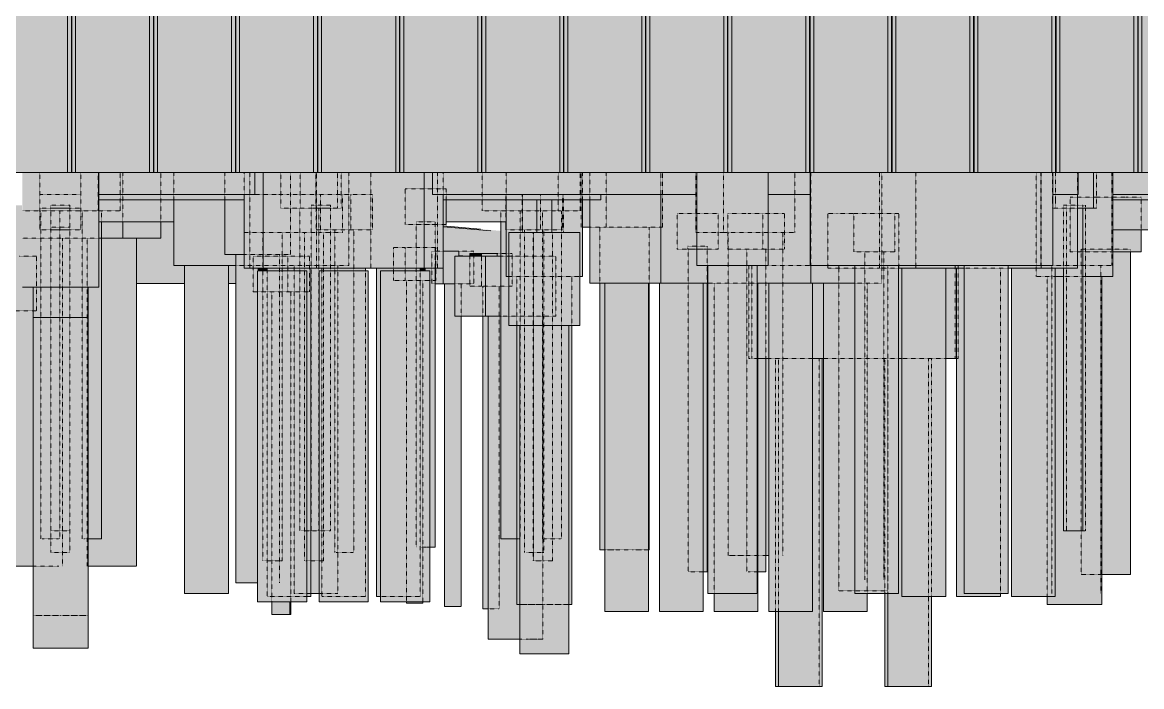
# Model space of a CAD drawing. Header units: centimetres. Extents: x -2198 to 42786, y -3196 to 88064.
# Drawn here: x 28493 to 30540, y 78180 to 79394 of the extents above; entities that cross this region are included whole.
import ezdxf

# ---------------------------------------------------------------- set-up
doc = ezdxf.new("R2010")
doc.units = ezdxf.units.CM
doc.linetypes.add('Centro', pattern=[3.175, 0.635, -0.47625, 1.5875, -0.47625])
doc.linetypes.add('Traço', pattern=[0.635, 0.3175, -0.3175])
for name, color, linetype, lineweight in [('A-FLOR-LEVL', 7, 'Continuous', 9), ('S-BEAM', 7, 'Continuous', 25), ('S-COLS', 7, 'Continuous', 25), ('S-FNDN', 7, 'Continuous', 25), ('S-FNDN-HDLN', 7, 'Traço', 9)]:
    doc.layers.add(name, color=color, linetype=linetype, lineweight=lineweight)

# ---------------------------------------------------------------- blocks, each defined once
blk = doc.blocks.new('Estaca W Gerdau - W250X32_7-3763720-CT E 002 - CRT ESQ')
at = {"layer": 'S-FNDN', "linetype": 'Traço', "lineweight": 9, "true_color": 0xa4b9db}
blk.add_hatch(color=9, dxfattribs=at).paths.add_polyline_path([(-1880.1, 79120), (-1871.6, 79120), (-1871.6, 79510), (-1886.2, 79510), (-1886.2, 79120)], flags=0)
at = {"layer": 'S-FNDN', "lineweight": 9}
for p, q in [((-1886.2, 79510), (-1886.2, 79120)), ((-1871.6, 79510), (-1886.2, 79510)), ((-1879.3, 79120), (-1879.3, 79510)), ((-1878.5, 79510), (-1878.5, 79120)), ((-1871.6, 79510), (-1871.6, 79120)), ((-1871.6, 79120), (-1886.2, 79120))]:
    blk.add_line(p, q, dxfattribs=at)
blk = doc.blocks.new('PED_BLRET-1EST_R01_2019 - 75x75x65-V8-CT E 002 - CRT ESQ')
at = {"layer": 'S-FNDN-HDLN'}
for p, q in [((-1766.9, 79020), (-1731.9, 79020)), ((-1731.9, 79015), (-1766.9, 79015))]:
    blk.add_line(p, q, dxfattribs=at)
blk = doc.blocks.new('PED_BLRET-1EST_R01_2019 - 75x75x65-V6-CT E 002 - CRT ESQ')
at = {"layer": 'S-FNDN-HDLN'}
for p, q in [((1305.6, 79340), (1340.6, 79340)), ((1305.6, 79335), (1305.6, 79340)), ((1340.6, 79335), (1305.6, 79335)), ((1340.6, 79340), (1340.6, 79335))]:
    blk.add_line(p, q, dxfattribs=at)
blk = doc.blocks.new('PED_BLRET-1EST_EXCENTRICA_R01_2019 - 110x130x100-V9-CT E 002 - CRT ESQ')
at = {"layer": 'S-FNDN-HDLN'}
for p, q in [((-326, 78945), (-326, 78950)), ((-251.6, 78945), (-326, 78945)), ((-236, 78950), (-236, 78945))]:
    blk.add_line(p, q, dxfattribs=at)
blk = doc.blocks.new('PED_BLRET-1EST_EXCENTRICA_R01_2019 - 110x130x100-3841337-CT E 002 - CRT ESQ')
at = {"layer": 'S-FNDN-HDLN'}
for p, q in [((117.3, 78980), (175.1, 78980)), ((117.3, 78975), (117.3, 78980)), ((175.1, 78975), (117.3, 78975)), ((175.1, 78980), (207.3, 78980)), ((207.3, 78975), (175.1, 78975)), ((207.3, 78980), (207.3, 78975))]:
    blk.add_line(p, q, dxfattribs=at)
blk = doc.blocks.new('PED_BLRET-1EST_R01_2019 - 75x75x65-V3-CT E 002 - CRT ESQ')
at = {"layer": 'S-FNDN-HDLN'}
for p, q in [((85.1, 79060), (110.9, 79060)), ((85.1, 79055), (85.1, 79060)), ((110.9, 79055), (85.1, 79055)), ((110.9, 79060), (120.1, 79060)), ((120.1, 79055), (110.9, 79055)), ((120.1, 79060), (120.1, 79055))]:
    blk.add_line(p, q, dxfattribs=at)
blk = doc.blocks.new('PED_BLRET-1EST_R01_2019 - 75x75x65-V11-CT E 002 - CRT ESQ')
at = {"layer": 'S-FNDN-HDLN'}
for p, q in [((-1063.7, 79030), (-1098.7, 79030)), ((-1098.7, 79030), (-1098.7, 79025)), ((-1098.7, 79025), (-1063.7, 79025)), ((-1063.7, 79025), (-1063.7, 79030))]:
    blk.add_line(p, q, dxfattribs=at)
blk = doc.blocks.new('PED_BLRET-1EST_R01_2019 - 75x75x65-V20-CT E 002 - CRT ESQ')
at = {"layer": 'S-FNDN-HDLN'}
for p, q in [((90.3, 79055), (90.3, 79060)), ((120.1, 79060), (125.3, 79060)), ((125.3, 79060), (125.3, 79055))]:
    blk.add_line(p, q, dxfattribs=at)

msp = doc.modelspace()

# ---------------------------------------------------------------- hatches: boundary and pattern name
at = {"layer": 'S-BEAM', "true_color": 0xc0c0c0}
h = msp.add_hatch(color=9, dxfattribs=at)
h.paths.add_polyline_path([(28633.06, 79080), (28918.1, 79080), (28918.1, 79120), (28633.06, 79120), (28633.06, 79090.99)], flags=0)
h.paths.add_polyline_path([(28575.76, 79420), (28575.76, 79510), (28573.06, 79510), (28573.06, 79420)], flags=0)
h.paths.add_polyline_path([(28725.76, 79420), (28725.76, 79510), (28590.36, 79510), (28590.36, 79420), (28703.12, 79420)], flags=0)
h.paths.add_polyline_path([(28963.78, 79420), (29025.76, 79420), (29025.76, 79510), (28890.36, 79510), (28890.36, 79420), (28912.08, 79420)], flags=0)
h.paths.add_polyline_path([(28756.99, 79420), (28875.76, 79420), (28875.76, 79510), (28740.36, 79510), (28740.36, 79420)], flags=0)
h.paths.add_polyline_path([(28651.56, 79478), (28651.56, 79488), (28661.56, 79488), (28661.56, 79478), (28653.6, 79478)], flags=0)
h = msp.add_hatch(color=9, dxfattribs=at)
h.paths.add_polyline_path([(29377.55, 79080), (29726.59, 79080), (29726.59, 79120), (29243, 79120), (29243, 79080), (29377.35, 79080)], flags=0)
h.paths.add_polyline_path([(29175.76, 79120), (29175.76, 79120), (29170.56, 79120)], flags=0)
h.paths.add_polyline_path([(29273.96, 79420), (29325.76, 79420), (29325.65, 79510), (29190.36, 79510), (29190.36, 79420)], flags=0)
h.paths.add_polyline_path([(29340.36, 79420), (29475.76, 79420), (29475.76, 79510), (29340.36, 79510), (29340.36, 79444)], flags=0)
h.paths.add_polyline_path([(29175.76, 79420), (29175.76, 79510), (29127.3, 79510), (29127.3, 79420), (29170.56, 79420)], flags=0)
h.paths.add_polyline_path([(29700.36, 79420), (29700.36, 79510), (29640.36, 79510), (29640.36, 79420), (29687.53, 79420)], flags=0)
h.paths.add_polyline_path([(29625.76, 79420), (29625.76, 79510), (29490.36, 79510), (29490.36, 79420), (29594.82, 79420)], flags=0)
h = msp.add_hatch(color=9, dxfattribs=at)
h.paths.add_polyline_path([(29856.59, 79080), (29933.52, 79080), (29933.36, 79120), (29856.59, 79120), (29856.59, 79090.99)], flags=0)
h.paths.add_polyline_path([(29940.36, 79420), (29943.58, 79420), (29943.58, 79510), (29940.36, 79510), (29940.36, 79444)], flags=0)
h.paths.add_polyline_path([(29923.5, 79420), (29925.76, 79420), (29925.76, 79510), (29808.05, 79510), (29808.05, 79420), (29894.32, 79420)], flags=0)
h = msp.add_hatch(color=9, dxfattribs=at)
h.paths.add_polyline_path([(30411.28, 79080), (30417.05, 79080), (30417.05, 79120), (30377.52, 79120), (30377.52, 79080), (30407.85, 79080)], flags=0)
h.paths.add_polyline_path([(30287.32, 79420), (30375.76, 79420), (30375.76, 79510), (30287.32, 79510), (30287.32, 79444)], flags=0)
h.paths.add_polyline_path([(30417.05, 79420), (30417.05, 79510), (30390.36, 79510), (30390.36, 79420), (30411.28, 79420)], flags=0)
h = msp.add_hatch(color=9, dxfattribs=at)
h.paths.add_polyline_path([(30424.05, 79080), (30424.05, 79120), (30417.05, 79120), (30417.05, 79080), (30422.79, 79080)], flags=0)
h.paths.add_polyline_path([(30424.05, 79420), (30424.05, 79420), (30424.05, 79510), (30417.05, 79510), (30417.05, 79420), (30423.85, 79420)], flags=0)
h = msp.add_hatch(color=9, dxfattribs=at)
h.paths.add_polyline_path([(30487.05, 79080), (30617.19, 79080), (30617.19, 79120), (30645.19, 79120), (30645.19, 79430), (30540.36, 79430), (30540.36, 79120), (30487.05, 79120), (30487.05, 79090.99)], flags=0)
h.paths.add_polyline_path([(30525.76, 79420), (30525.76, 79430), (30462.8, 79430), (30462.8, 79420), (30514.67, 79420)], flags=0)
h.paths.add_polyline_path([(30464.53, 79480), (30525.76, 79480), (30525.76, 79510), (30462.8, 79509.85), (30462.98, 79480)], flags=0)
h.paths.add_polyline_path([(30645.19, 79480), (30645.19, 79510), (30540.36, 79510), (30540.58, 79480), (30643.03, 79480)], flags=0)
h = msp.add_hatch(color=9, dxfattribs=at)
h.paths.add_polyline_path([(29584.14, 79120), (29625.76, 79120), (29625.76, 79420), (29490.36, 79420), (29490.36, 79120)], flags=0)
h.paths.add_polyline_path([(28440.36, 79120), (28575.76, 79120), (28575.76, 79420), (28440.36, 79420), (28440.36, 79179.25)], flags=0)
h.paths.add_polyline_path([(28590.36, 79120), (28725.76, 79120), (28725.76, 79420), (28590.36, 79420), (28590.36, 79135.12)], flags=0)
h.paths.add_polyline_path([(30525.76, 79120), (30525.76, 79420), (30390.36, 79420), (30390.36, 79120), (30514.67, 79120)], flags=0)
h.paths.add_polyline_path([(28740.36, 79120), (28875.76, 79120), (28875.76, 79420), (28740.36, 79420), (28740.36, 79355.75)], flags=0)
h.paths.add_polyline_path([(28890.36, 79120), (29025.76, 79120), (29025.76, 79420), (28890.36, 79420), (28890.36, 79179.25)], flags=0)
h.paths.add_polyline_path([(29040.36, 79120), (29175.76, 79120), (29175.76, 79420), (29040.36, 79420), (29040.36, 79135.12)], flags=0)
h.paths.add_polyline_path([(29190.36, 79120), (29325.76, 79120), (29325.76, 79420), (29190.36, 79420), (29190.36, 79179.25)], flags=0)
h.paths.add_polyline_path([(30375.76, 79120), (30375.76, 79420), (30240.36, 79420), (30240.36, 79120), (30359.58, 79120)], flags=0)
h.paths.add_polyline_path([(29340.36, 79120), (29475.76, 79120), (29475.76, 79420), (29340.36, 79420), (29340.36, 79179.25)], flags=0)
h.paths.add_polyline_path([(30225.76, 79120), (30225.76, 79420), (30090.36, 79420), (30090.36, 79120), (30204.49, 79120)], flags=0)
h.paths.add_polyline_path([(29640.36, 79120), (29775.76, 79120), (29775.76, 79420), (29640.36, 79420), (29640.36, 79179.25)], flags=0)
h.paths.add_polyline_path([(29790.36, 79120), (29925.76, 79120), (29925.76, 79420), (29790.36, 79420), (29790.36, 79179.25)], flags=0)
h.paths.add_polyline_path([(29940.36, 79120), (30075.76, 79120), (30075.76, 79420), (29940.36, 79420), (29940.36, 79179.25)], flags=0)
for points in [[(28898.77, 79070), (28898.77, 79080), (28633.06, 79080), (28633.06, 79070), (28882.88, 79070)], [(28769.81, 79030), (28769.81, 79070), (28633.06, 79070), (28633.06, 79030), (28661.56, 79030)], [(29545.77, 79070), (29550.66, 79070), (29550.66, 79080), (29262.33, 79080), (29262.33, 79070), (29530.85, 79070)], [(29377.55, 79030), (29377.35, 79070), (29268.22, 79070), (29268.22, 79030), (29377.35, 79030)], [(30514.67, 79070), (30617.19, 79070), (30617.19, 79080), (30487.05, 79080), (30487.05, 79070)], [(30514.67, 79015), (30617.19, 79015), (30617.19, 79070), (30487.05, 79070), (30487.05, 79015), (30507.26, 79015)], [(29368.09, 79011.5), (29368.09, 79013.08), (29262.33, 79022.45), (29262.33, 79020.87), (29328.6, 79015)]]:
    msp.add_hatch(color=9, dxfattribs=at).paths.add_polyline_path(points, flags=0)
h = msp.add_hatch(color=9, dxfattribs=at)
h.paths.add_polyline_path([(28769.81, 78917), (28789.81, 78917), (28789.81, 78950), (28769.81, 78950), (28769.81, 79030), (28746.33, 79030), (28746.33, 79000), (28701.51, 79000), (28701.51, 78917), (28761.49, 78917)], flags=0)
h.paths.add_polyline_path([(28869.81, 78917), (28883.55, 78917), (28883.55, 78950), (28869.81, 78950), (28869.81, 78923.77)], flags=0)
h.paths.add_polyline_path([(28446.81, 78967), (28476.64, 78967), (28476.64, 79000), (28431.82, 79000), (28431.82, 79060), (28424.41, 79060), (28424.41, 78967), (28431.82, 78967)], flags=0)
h = msp.add_hatch(color=9, dxfattribs=at)
h.paths.add_polyline_path([(29290.91, 78976.32), (29290.91, 78976.32), (29325.65, 78976.32)], flags=0)
h.paths.add_polyline_path([(29363.8, 78967), (29368.09, 78967), (29368.09, 79011.5), (29262.33, 79020.87), (29262.73, 78976.32), (29290.91, 78976.32), (29290.91, 78968.32), (29310.27, 78967), (29311.37, 78967), (29311.37, 78971.93), (29361.57, 78971.93), (29361.57, 78967)], flags=0)
at = {"layer": 'S-COLS', "true_color": 0xc0c0c0}
h = msp.add_hatch(color=9, dxfattribs=at)
h.paths.add_polyline_path([(28573.06, 79120), (28573.06, 79120), (28572.05, 79120)], flags=0)
h.paths.add_polyline_path([(28572.05, 79420), (28573.06, 79420), (28573.06, 79510), (28553.06, 79510), (28553.06, 79420), (28565.49, 79420)], flags=0)
h = msp.add_hatch(color=9, dxfattribs=at)
h.paths.add_polyline_path([(29750.33, 79120), (29750.33, 79120), (29743.51, 79120)], flags=0)
h.paths.add_polyline_path([(29750.33, 79420), (29750.33, 79510), (29700.36, 79510), (29700.36, 79420), (29744.87, 79420)], flags=0)
h = msp.add_hatch(color=9, dxfattribs=at)
h.paths.add_polyline_path([(30287.32, 79120), (30287.32, 79120), (30240.36, 79120)], flags=0)
h.paths.add_polyline_path([(30225.76, 79120), (30225.76, 79120), (30204.49, 79120)], flags=0)
h.paths.add_polyline_path([(30101.1, 79420), (30225.76, 79420), (30225.76, 79510), (30090.36, 79510), (30090.36, 79420)], flags=0)
h.paths.add_polyline_path([(30287.32, 79420), (30287.32, 79510), (30240.36, 79510), (30240.36, 79420)], flags=0)
h.paths.add_polyline_path([(29943.58, 79420), (30075.76, 79420), (30075.76, 79510), (29943.58, 79510), (29943.58, 79444)], flags=0)
msp.add_hatch(color=9, dxfattribs=at).paths.add_polyline_path([(29461.05, 79010), (29461.05, 79070), (29434.05, 79070), (29434.05, 79010), (29454.9, 79010)], flags=0)
at = {"layer": 'S-FNDN', "true_color": 0xc0c0c0}
for points in [[(28493.06, 78910), (28633.06, 78910), (28633.06, 79120), (28493.06, 79120), (28493.06, 78914.49)], [(28909.06, 78945), (28933.41, 78945), (28933.41, 79120), (28918.1, 79120), (28918.1, 79080), (28898.77, 79080), (28898.77, 78945)], [(28933.41, 78945), (29227.69, 78945), (29227.69, 79120), (28933.41, 79120), (28933.41, 78958.62)], [(29262.33, 78945), (29262.33, 79080), (29243, 79080), (29243, 79120), (29227.69, 79120), (29227.69, 78945), (29252.05, 78945)], [(29726.59, 78950), (29856.59, 78950), (29856.59, 79120), (29726.59, 79120), (29726.59, 79002.74)], [(29933.52, 78950), (30377.52, 78950), (30377.52, 79120), (29933.52, 79120), (29933.52, 79002.74)], [(30452.05, 79055), (30452.05, 79120), (30424.05, 79120), (30424.05, 79080), (30422.79, 79080), (30422.79, 79055), (30447.52, 79055)], [(28769.81, 78950), (28883.55, 78950), (28883.55, 78970), (28863.55, 78970), (28863.55, 79070), (28769.81, 79070), (28769.81, 78967)], [(28898.77, 78970), (28898.77, 79070), (28863.55, 79070), (28863.55, 78970)], [(29262.33, 79025), (29268.22, 79025), (29268.22, 79070), (29262.33, 79070), (29262.33, 79030)], [(29530.85, 79020), (29530.85, 79070), (29517.55, 79070), (29517.69, 79020)], [(29530.85, 78917.29), (29660.85, 78917.29), (29660.85, 79080), (29550.66, 79080), (29550.66, 79070), (29530.85, 79070), (29530.85, 79002.74)], [(30385.43, 78945), (30422.79, 78945), (30422.79, 79080), (30377.52, 79080), (30377.52, 78950), (30356.15, 78950), (30356.15, 78945), (30377.52, 78945)], [(30397.05, 78465), (30432.05, 78465), (30432.05, 79055), (30422.79, 79055), (30422.79, 78945), (30397.05, 78945), (30397.05, 78473.23)], [(28613.06, 78450), (28634.96, 78450), (28634.96, 79030), (28633.06, 79030), (28632.71, 78910), (28613.06, 78910), (28613.06, 78473.23)], [(28635.72, 78450), (28637.66, 78450), (28637.66, 79030), (28634.96, 79030), (28634.96, 78450)], [(28746.33, 79000), (28746.33, 79030), (28676.66, 79030), (28676.66, 79000)], [(29368.09, 78450), (29397.55, 78450), (29397.41, 78840), (29382.55, 78840), (29382.55, 78930), (29377.55, 78930), (29377.14, 79030), (29368.09, 79030), (29368.09, 78473.23)], [(29377.14, 79015), (29377.55, 79015), (29377.14, 79027.74)], [(29403.2, 78840), (29512.55, 78840), (29512.55, 79010), (29382.55, 79010), (29382.55, 78840)], [(30539.26, 78975), (30539.26, 79015), (30487.05, 79015), (30487.05, 78975), (30514.67, 78975)], [(28476.64, 78400), (28513.06, 78400), (28513.06, 78910), (28493.06, 78910), (28493.06, 79000), (28476.64, 79000), (28476.64, 78473.23)], [(28613.14, 78400), (28694.61, 78400), (28694.61, 79000), (28637.66, 79000), (28637.66, 78450), (28613.06, 78450), (28613.06, 78400)], [(28700.38, 78400), (28701.51, 78400), (28701.51, 79000), (28694.61, 79000), (28694.61, 78400), (28698.06, 78400)], [(28883.55, 78370), (28923.05, 78370), (28923.21, 78940), (28923.55, 78940), (28923.26, 78945), (28898.77, 78945), (28898.77, 78970), (28883.55, 78970), (28883.55, 78384.98)], [(29284.13, 78916.32), (29284.13, 78967), (29305.79, 78967), (29290.91, 78968.32), (29290.91, 78976.32), (29262.73, 78976.32), (29262.73, 78916.32), (29273.96, 78916.32)], [(29340.2, 78857), (29340.2, 78967), (29284.13, 78967), (29284.13, 78857), (29325.65, 78857)], [(29318.86, 78967), (29332.56, 78967), (29332.56, 78971.93), (29311.37, 78971.93), (29311.37, 78967)], [(29361.57, 78967), (29361.55, 78971.93), (29332.56, 78971.93), (29332.56, 78967), (29359.18, 78967)], [(29351.5, 78857), (29368.09, 78857), (29368.09, 78967), (29340.2, 78967), (29340.2, 78857)], [(30467.05, 78385), (30519.26, 78385), (30519.26, 78975), (30487.05, 78975), (30487.05, 78930), (30467.05, 78930), (30467.05, 78473.23)], [(28789.81, 78350), (28869.81, 78350), (28869.81, 78950), (28789.81, 78950), (28789.81, 78384.98)], [(28940.55, 78940), (28940.55, 78945), (28923.55, 78945), (28923.67, 78940), (28937.93, 78940)], [(29013.05, 78345), (29020.55, 78345), (29020.55, 78945), (28940.55, 78945), (28940.56, 78940), (29013.05, 78940), (29013.05, 78350)], [(29022.86, 78350), (29035.55, 78350), (29035.55, 78940), (29040.55, 78940), (29040.55, 78945), (29020.55, 78945), (29020.55, 78350)], [(29119.95, 78940), (29120.55, 78940), (29120.13, 78945), (29040.55, 78945), (29040.98, 78940), (29119.92, 78940)], [(29141.16, 78345), (29148.05, 78345), (29148.05, 78940), (29220.55, 78940), (29220.55, 78945), (29140.55, 78945), (29140.55, 78345)], [(29227.69, 78940), (29230.72, 78940), (29230.72, 78945), (29220.55, 78945), (29220.55, 78940), (29227.26, 78940)], [(29247.63, 78435), (29248.22, 78435), (29248.11, 78945), (29230.72, 78945), (29230.72, 78940), (29238.05, 78940), (29238.05, 78435), (29245.88, 78435)], [(29249.02, 78916.32), (29262.73, 78916.32), (29262.33, 78945), (29248.22, 78945), (29248.22, 78916.32)], [(29746.74, 78350), (29791.59, 78350), (29791.59, 78950), (29746.74, 78950), (29746.74, 78384.98)], [(29813, 78350), (29836.43, 78350), (29836.43, 78950), (29791.59, 78950), (29791.59, 78350), (29806.2, 78350)], [(30015.52, 78917.29), (30015.52, 78950), (29935.02, 78950), (29935.02, 78917.29), (29997.71, 78917.29)], [(30017.94, 78350), (30095.52, 78350), (30095.52, 78950), (30015.52, 78950), (30015.52, 78350), (30017.93, 78350)], [(30095.52, 78945), (30126.98, 78945), (30126.98, 78950), (30095.52, 78950)], [(30101.57, 78345), (30181.57, 78345), (30181.56, 78945), (30101.57, 78945), (30101.57, 78384.98)], [(30201.57, 78345), (30281.57, 78345), (30281.24, 78350), (30215.52, 78350), (30215.52, 78945), (30201.57, 78945), (30201.57, 78384.98)], [(30215.52, 78350), (30295.52, 78350), (30295.52, 78950), (30215.52, 78950), (30215.52, 78384.98)], [(30301.57, 78345), (30381.57, 78345), (30381.56, 78945), (30301.57, 78945), (30301.57, 78350)], [(28923.05, 78335), (29013.05, 78335), (29013.05, 78940), (28923.05, 78940), (28923.05, 78340.86)], [(29035.55, 78335), (29125.55, 78335), (29125.2, 78940), (29035.55, 78940), (29035.55, 78340.86)], [(29148.05, 78335), (29238.05, 78335), (29238.05, 78940), (29148.05, 78940), (29148.05, 78345)], [(30367.05, 78330), (30417.05, 78330), (30417.05, 78465), (30397.05, 78465), (30397.05, 78930), (30381.57, 78930), (30381.57, 78345), (30367.05, 78345), (30367.05, 78340.86)], [(30461.6, 78330), (30467.05, 78330), (30467.05, 78930), (30432.05, 78930), (30432.05, 78465), (30417.05, 78465), (30417.05, 78330), (30457.5, 78330)], [(28513.06, 78855), (28563.06, 78855), (28563.06, 78910), (28513.06, 78910), (28513.06, 78862.72)], [(28613.06, 78855), (28613.06, 78910), (28563.06, 78910), (28563.06, 78855), (28613, 78855)], [(29265.27, 78326.32), (29266.16, 78326.32), (29266.16, 78916.32), (29265.27, 78916.32), (29265.27, 78335)], [(29281.68, 78326.32), (29295.12, 78326.32), (29295, 78857), (29284.13, 78857), (29284.13, 78916.32), (29266.16, 78916.32), (29266.16, 78326.32), (29277.77, 78326.32)], [(29549.3, 78430), (29557.93, 78430), (29557.93, 78917.29), (29549.1, 78917.29), (29549.1, 78430)], [(29557.93, 78317.29), (29637.93, 78317.29), (29637.54, 78917.29), (29557.93, 78917.29), (29557.93, 78384.98)], [(29637.93, 78430), (29638.96, 78430), (29638.78, 78917.29), (29637.93, 78917.29), (29637.93, 78433.44)], [(29728.57, 78317.29), (29737.93, 78317.29), (29737.93, 78917.29), (29657.93, 78917.29), (29657.93, 78317.29), (29723.64, 78317.29)], [(29745.32, 78390), (29745.32, 78917.29), (29737.93, 78917.29), (29737.93, 78390), (29744.72, 78390)], [(29757.93, 78317.29), (29837.93, 78317.29), (29837.93, 78917.29), (29836.43, 78917.29), (29836.43, 78350), (29757.93, 78350), (29757.93, 78340.86)], [(29857.93, 78317.29), (29937.93, 78317.29), (29937.93, 78917.29), (29857.93, 78917.29), (29857.93, 78340.86)], [(29957.93, 78317.29), (30037.93, 78317.29), (30037.93, 78350), (30015.52, 78350), (30015.52, 78917.29), (29957.93, 78917.29), (29957.93, 78340.86)], [(28513.06, 78250), (28563.06, 78250), (28563.06, 78855), (28513.06, 78855), (28513.06, 78252.6)], [(28563.06, 78250), (28613.06, 78250), (28613.06, 78855), (28563.06, 78855), (28563.06, 78252.6)], [(29336, 78321.93), (29336, 78857), (29335.11, 78857), (29335.11, 78321.93)], [(29337.85, 78321.93), (29344.72, 78321.93), (29344.72, 78857), (29336, 78857), (29336, 78321.93)], [(29344.72, 78267), (29402.71, 78267), (29402.71, 78330), (29397.55, 78330), (29397.41, 78450), (29368.09, 78450), (29368.09, 78857), (29344.72, 78857), (29344.72, 78296.73)], [(29398.17, 78330), (29402.71, 78330), (29402.55, 78840), (29397.55, 78840), (29397.55, 78330)], [(29402.71, 78240), (29447.55, 78240), (29447.55, 78840), (29402.71, 78840), (29402.71, 78267)], [(29480.66, 78240), (29492.4, 78240), (29492.1, 78840), (29447.55, 78840), (29447.55, 78240), (29475.19, 78240)], [(29496.94, 78330), (29497.55, 78330), (29497.46, 78840), (29492.4, 78840), (29492.4, 78330), (29495.11, 78330)], [(29837.93, 78390), (29849.95, 78390), (29849.95, 78780), (29837.93, 78780), (29837.93, 78420)], [(29849.95, 78390), (29852.62, 78390), (29852.62, 78780), (29849.95, 78780), (29849.95, 78420)], [(29852.62, 78420), (29857.93, 78420), (29857.93, 78780), (29852.62, 78780), (29852.62, 78429.11)], [(29908.71, 78180), (29955.65, 78180), (29955.65, 78780), (29937.93, 78780), (29937.93, 78317.29), (29875.65, 78317.29), (29875.65, 78180), (29901.97, 78180)], [(30085.01, 78180), (30155.65, 78180), (30155.21, 78345), (30101.57, 78345), (30101.57, 78780), (30095.52, 78780), (30095.52, 78350), (30075.65, 78350), (30075.65, 78180), (30084.57, 78180)], [(30070.28, 78180), (30075.65, 78180), (30075.25, 78350), (30070.28, 78350), (30070.28, 78208.48)], [(28971.77, 78312), (28981.32, 78312), (28981.21, 78335), (28949.02, 78335), (28949.45, 78312), (28971.49, 78312)], [(28981.32, 78312), (28984, 78312), (28983.97, 78335), (28981.32, 78335)], [(29196.33, 78332.58), (29196.32, 78335), (29195.43, 78335), (29195.43, 78332.58)], [(29223.51, 78332.58), (29225.29, 78332.58), (29225.16, 78335), (29196.33, 78335), (29196.77, 78332.58), (29222.26, 78332.58)], [(29870.89, 78180), (29875.65, 78180), (29875.64, 78317.29), (29870.28, 78317.29), (29870.28, 78180)]]:
    msp.add_hatch(color=9, dxfattribs=at).paths.add_polyline_path(points, flags=0)
h = msp.add_hatch(color=9, dxfattribs=at)
h.paths.add_polyline_path([(30381.57, 78930), (30397.05, 78930), (30397.05, 78945), (30381.57, 78945)], flags=0)
h.paths.add_polyline_path([(30487.05, 78930), (30487.05, 79120), (30452.05, 79120), (30452.05, 79055), (30432.05, 79055), (30432.05, 78930), (30462.98, 78930)], flags=0)
h = msp.add_hatch(color=9, dxfattribs=at)
h.paths.add_polyline_path([(29382.55, 78930), (29382.55, 79010), (29434.05, 79010), (29434.05, 79070), (29377.55, 79070), (29377.55, 78930)], flags=0)
h.paths.add_polyline_path([(29512.55, 78930), (29517.55, 78930), (29517.55, 79070), (29461.05, 79070), (29461.05, 79010), (29512.55, 79010), (29512.55, 78945.08)], flags=0)
h = msp.add_hatch(color=9, dxfattribs=at)
h.paths.add_polyline_path([(29856.59, 78917.29), (29935.02, 78917.29), (29935.02, 78950), (29933.52, 78950), (29933.52, 79080), (29856.59, 79080), (29856.59, 78950), (29836.43, 78950), (29836.43, 78917.29), (29842.62, 78917.29)], flags=0)
h.paths.add_polyline_path([(29687.53, 78917.29), (29746.74, 78917.29), (29746.74, 78950), (29726.59, 78950), (29726.59, 79080), (29660.85, 79080), (29660.85, 78917.29)], flags=0)
h = msp.add_hatch(color=9, dxfattribs=at)
h.paths.add_polyline_path([(28431.82, 79000), (28493.06, 79000), (28493.06, 79050), (28492.4, 79050), (28492.4, 79060), (28431.82, 79060), (28431.82, 79002.74)], flags=0)
h.paths.add_polyline_path([(28653.6, 79000), (28676.66, 79000), (28676.66, 79030), (28637.66, 79030), (28637.66, 79000)], flags=0)
h = msp.add_hatch(color=9, dxfattribs=at)
h.paths.add_polyline_path([(29837.93, 78780), (29857.93, 78780), (29857.93, 78917.29), (29837.93, 78917.29), (29837.93, 78782.11)], flags=0)
h.paths.add_polyline_path([(30095.52, 78780), (30101.57, 78780), (30101.57, 78945), (30095.52, 78945), (30095.52, 78782.11)], flags=0)
h.paths.add_polyline_path([(29957.93, 78780), (29957.93, 78917.29), (29937.93, 78917.29), (29937.93, 78780), (29946.01, 78780)], flags=0)
h.paths.add_polyline_path([(30181.57, 78780), (30201.57, 78780), (30201.57, 78945), (30181.57, 78945), (30181.57, 78826.24)], flags=0)
h = msp.add_hatch(color=9, dxfattribs=at)
h.paths.add_polyline_path([(30307.89, 78945), (30356.15, 78945), (30356.15, 78950), (30295.52, 78950), (30295.52, 78945)], flags=0)
h.paths.add_polyline_path([(30204.15, 78945), (30215.52, 78945), (30215.52, 78950), (30126.98, 78950), (30126.98, 78945), (30187.55, 78945)], flags=0)

# ---------------------------------------------------------------- linework, layer by layer
at = {"layer": 'A-FLOR-LEVL', "linetype": 'Centro'}
msp.add_line((28066.61, 79120), (33615.18, 79120), dxfattribs=at)
at = {"layer": 'S-BEAM', "lineweight": 9}
for p, q in [((28440.36, 79120), (28575.76, 79120)), ((28590.36, 79120), (28725.76, 79120)), ((28740.36, 79120), (28875.76, 79120)), ((28890.36, 79120), (29025.76, 79120)), ((28918.1, 79120), (28918.1, 79080)), ((29040.36, 79120), (29175.76, 79120)), ((29190.36, 79120), (29325.76, 79120)), ((29243, 79080), (29243, 79120)), ((29340.36, 79120), (29475.76, 79120)), ((29490.36, 79120), (29625.76, 79120)), ((29640.36, 79120), (29775.76, 79120)), ((29790.36, 79120), (29925.76, 79120)), ((29940.36, 79120), (30075.76, 79120)), ((30090.36, 79120), (30225.76, 79120)), ((30240.36, 79120), (30375.76, 79120)), ((30390.36, 79120), (30525.76, 79120)), ((30424.05, 79080), (30424.05, 79120)), ((28918.1, 79080), (28633.06, 79080)), ((28633.06, 79070), (28898.77, 79070)), ((29726.59, 79080), (29243, 79080)), ((29262.33, 79070), (29550.66, 79070)), ((29550.66, 79070), (29550.66, 79080)), ((29856.59, 79080), (29933.52, 79080)), ((30377.52, 79080), (30417.05, 79080)), ((30424.05, 79080), (30417.05, 79080)), ((30487.05, 79080), (30617.19, 79080)), ((30487.05, 79070), (30617.19, 79070)), ((28633.06, 79030), (28769.81, 79030)), ((29377.35, 79030), (29268.22, 79030)), ((29331.02, 79016.36), (29262.33, 79022.45)), ((29262.33, 79020.88), (29349.75, 79013.13)), ((30617.19, 79015), (30487.05, 79015)), ((29290.91, 78976.32), (29290.91, 78968.32)), ((29290.91, 78968.32), (29305.77, 78967)), ((29361.57, 78971.93), (29361.57, 78967)), ((28701.51, 78917), (28789.81, 78917)), ((28869.77, 78917), (28883.55, 78917))]:
    msp.add_line(p, q, dxfattribs=at)
at = {"layer": 'S-COLS', "lineweight": 9}
for p, q in [((29434.05, 79070), (29434.05, 79010)), ((29461.05, 79070), (29461.05, 79010))]:
    msp.add_line(p, q, dxfattribs=at)
at = {"layer": 'S-FNDN', "lineweight": 9}
for p, q in [((28633.06, 78910), (28633.06, 79120)), ((28933.41, 78945), (28933.41, 79120)), ((29227.69, 78945), (29227.69, 79120)), ((29726.59, 78950), (29726.59, 79120)), ((29856.59, 78950), (29856.59, 79120)), ((29933.52, 78950), (29933.52, 79120)), ((30377.52, 78950), (30377.52, 79120)), ((30452.05, 79055), (30452.05, 79120)), ((30487.05, 78930), (30487.05, 79120)), ((28769.81, 78950), (28769.81, 79070)), ((28863.55, 78970), (28863.55, 79070)), ((28898.77, 78945), (28898.77, 79080)), ((29262.33, 78945), (29262.33, 79080)), ((29268.22, 79070), (29268.22, 79025)), ((29377.55, 78930), (29377.55, 79070)), ((29517.55, 78930), (29517.55, 79070)), ((29530.85, 78917.29), (29530.85, 79070)), ((29660.85, 79080), (29660.85, 78917.29)), ((30422.79, 78945), (30422.79, 79080)), ((30452.05, 79055), (30422.79, 79055)), ((30432.05, 78465), (30432.05, 79055)), ((28637.67, 78450), (28637.67, 79030)), ((28676.66, 79000), (28676.66, 79030)), ((28746.33, 79030), (28746.33, 79000)), ((29268.22, 79025), (29262.33, 79025)), ((29368.08, 79030), (29368.08, 78450)), ((29377.14, 79015), (29377.14, 79030)), ((29377.35, 79015), (29377.14, 79015)), ((29382.55, 79010), (29512.55, 79010)), ((29382.55, 78840), (29382.55, 79010)), ((29512.55, 78840), (29512.55, 79010)), ((29530.85, 79020), (29517.55, 79020)), ((30539.26, 78975), (30539.26, 79015)), ((28676.66, 79000), (28637.66, 79000)), ((28746.33, 79000), (28676.66, 79000)), ((28701.62, 78400), (28701.62, 79000)), ((28898.77, 78970), (28863.55, 78970)), ((28883.55, 78970), (28883.55, 78370)), ((29262.73, 78976.32), (29290.91, 78976.32)), ((29262.73, 78976.32), (29262.73, 78916.32)), ((29284.13, 78967), (29340.2, 78967)), ((29284.13, 78857), (29284.13, 78967)), ((29311.37, 78971.93), (29332.56, 78971.93)), ((29311.37, 78967), (29311.37, 78971.93)), ((29332.56, 78971.93), (29361.57, 78971.93)), ((29332.56, 78971.93), (29332.56, 78967)), ((29340.2, 78967), (29368.15, 78967)), ((29340.2, 78857), (29340.2, 78967)), ((30539.26, 78975), (30487.05, 78975)), ((30519.26, 78385), (30519.26, 78975)), ((28883.55, 78950), (28769.81, 78950)), ((28789.81, 78950), (28789.81, 78350)), ((28869.81, 78350), (28869.81, 78950)), ((28933.41, 78945), (28898.77, 78945)), ((29227.69, 78945), (28933.41, 78945)), ((28940.55, 78945), (28940.55, 78940)), ((29020.55, 78345), (29020.55, 78945)), ((29040.55, 78945), (29040.55, 78940)), ((29120.55, 78940), (29120.55, 78945)), ((29140.55, 78945), (29140.55, 78345)), ((29220.55, 78940), (29220.55, 78945)), ((29262.33, 78945), (29227.69, 78945)), ((29248.22, 78435), (29248.22, 78945)), ((29856.59, 78950), (29726.59, 78950)), ((29746.59, 78950), (29746.59, 78350)), ((29836.59, 78350), (29836.59, 78950)), ((30377.52, 78950), (29933.52, 78950)), ((29935.02, 78917.29), (29935.02, 78950)), ((30015.52, 78950), (30015.52, 78350)), ((30095.52, 78350), (30095.52, 78950)), ((30126.98, 78945), (30095.52, 78945)), ((30101.57, 78945), (30101.57, 78345)), ((30126.98, 78945), (30126.98, 78950)), ((30215.52, 78945), (30126.98, 78945)), ((30181.57, 78345), (30181.57, 78945)), ((30201.57, 78945), (30201.57, 78345)), ((30215.52, 78950), (30215.52, 78350)), ((30295.52, 78350), (30295.52, 78950)), ((30356.15, 78945), (30295.52, 78945)), ((30301.57, 78945), (30301.57, 78345)), ((30356.15, 78945), (30356.15, 78950)), ((30422.79, 78945), (30356.15, 78945)), ((30381.57, 78345), (30381.57, 78945)), ((30397.05, 78945), (30397.05, 78465)), ((28923.05, 78940), (28923.05, 78335)), ((28923.05, 78940), (29013.05, 78940)), ((29013.05, 78335), (29013.05, 78940)), ((29035.55, 78940), (29035.55, 78335)), ((29035.55, 78940), (29125.55, 78940)), ((29125.55, 78335), (29125.55, 78940)), ((29148.05, 78940), (29148.05, 78335)), ((29148.05, 78940), (29238.05, 78940)), ((29238.05, 78335), (29238.05, 78940)), ((29382.55, 78930), (29377.55, 78930)), ((29517.55, 78930), (29512.55, 78930)), ((30397.05, 78930), (30381.55, 78930)), ((30487.05, 78930), (30432.05, 78930)), ((30467.05, 78330), (30467.05, 78930)), ((28493.06, 78910), (28633.06, 78910)), ((28513.06, 78910), (28513.06, 78855)), ((28613.06, 78855), (28613.06, 78910)), ((29262.73, 78916.32), (29248.22, 78916.32)), ((29284.13, 78916.32), (29262.73, 78916.32)), ((29265.2, 78916.32), (29265.2, 78326.32)), ((29660.85, 78917.29), (29530.85, 78917.29)), ((29549.03, 78917.29), (29549.03, 78430)), ((29557.93, 78917.29), (29557.93, 78317.29)), ((29637.93, 78317.29), (29637.93, 78917.29)), ((29639.03, 78430), (29639.03, 78917.29)), ((29657.93, 78917.29), (29657.93, 78317.29)), ((29746.74, 78917.29), (29660.85, 78917.29)), ((29737.93, 78317.29), (29737.93, 78917.29)), ((29745.32, 78390), (29745.32, 78917.29)), ((29935.02, 78917.29), (29836.37, 78917.29)), ((29837.93, 78317.29), (29837.93, 78917.29)), ((29857.93, 78917.29), (29857.93, 78317.29)), ((30015.52, 78917.29), (29935.02, 78917.29)), ((29937.93, 78317.29), (29937.93, 78917.29)), ((29957.93, 78917.29), (29957.93, 78317.29)), ((28513.06, 78855), (28513.06, 78250)), ((28513.06, 78855), (28563.06, 78855)), ((28563.06, 78855), (28613.06, 78855)), ((28613.06, 78250), (28613.06, 78855)), ((29340.2, 78857), (29284.13, 78857)), ((29295.2, 78326.32), (29295.2, 78857)), ((29335.03, 78857), (29335.03, 78321.93)), ((29368.09, 78857), (29340.2, 78857)), ((29344.63, 78857), (29344.63, 78267)), ((29512.55, 78840), (29382.55, 78840)), ((29397.55, 78840), (29397.55, 78330)), ((29402.55, 78840), (29402.55, 78240)), ((29492.55, 78240), (29492.55, 78840)), ((29497.55, 78330), (29497.55, 78840)), ((29857.93, 78780), (29837.93, 78780)), ((29852.63, 78390), (29852.63, 78780)), ((29957.93, 78780), (29937.93, 78780)), ((29955.65, 78180), (29955.65, 78780)), ((30101.57, 78780), (30095.52, 78780)), ((30201.57, 78780), (30181.57, 78780)), ((30432.05, 78465), (30397.05, 78465)), ((28634.96, 78450), (28613, 78450)), ((28637.67, 78450), (28634.96, 78450)), ((29248.22, 78435), (29238.11, 78435)), ((29397.41, 78450), (29368.09, 78450)), ((29557.86, 78430), (29549.1, 78430)), ((29639.03, 78430), (29637.94, 78430)), ((29857.97, 78420), (29852.6, 78420)), ((28513.03, 78400), (28476.64, 78400)), ((28694.61, 78400), (28613.14, 78400)), ((28701.41, 78400), (28694.61, 78400)), ((29745.32, 78390), (29738.02, 78390)), ((29849.95, 78390), (29837.95, 78390)), ((29852.63, 78390), (29849.95, 78390)), ((30519.26, 78385), (30467.03, 78385)), ((28869.81, 78350), (28789.81, 78350)), ((28923.09, 78370), (28883.55, 78370)), ((29035.58, 78350), (29020.52, 78350)), ((29791.59, 78350), (29746.74, 78350)), ((29757.93, 78350), (29757.93, 78317.29)), ((29836.43, 78350), (29791.59, 78350)), ((30095.52, 78350), (30015.52, 78350)), ((30037.93, 78317.29), (30037.93, 78350)), ((30070.28, 78350), (30070.28, 78180)), ((30075.65, 78350), (30075.65, 78180)), ((30295.52, 78350), (30215.52, 78350)), ((30281.57, 78345), (30281.57, 78350)), ((29013.05, 78335), (28923.05, 78335)), ((28949.01, 78335), (28949.01, 78312)), ((28984.01, 78312), (28984.01, 78335)), ((29020.55, 78345), (29013.18, 78345)), ((29125.55, 78335), (29035.55, 78335)), ((29147.94, 78345), (29140.55, 78345)), ((29238.05, 78335), (29148.05, 78335)), ((29195.36, 78335), (29195.36, 78332.58)), ((29196.33, 78332.58), (29195.36, 78332.58)), ((29225.29, 78332.58), (29196.33, 78332.58)), ((29225.36, 78332.58), (29225.36, 78335)), ((29402.66, 78330), (29397.55, 78330)), ((29497.55, 78330), (29492.45, 78330)), ((30181.57, 78345), (30101.57, 78345)), ((30155.65, 78180), (30155.65, 78345)), ((30281.57, 78345), (30201.57, 78345)), ((30381.57, 78345), (30301.57, 78345)), ((30367.05, 78345), (30367.05, 78330)), ((30417.05, 78330), (30367.05, 78330)), ((30467.05, 78330), (30417.05, 78330)), ((28981.32, 78312), (28949.02, 78312)), ((28984.01, 78312), (28981.32, 78312)), ((29266.16, 78326.32), (29265.2, 78326.32)), ((29295.12, 78326.32), (29266.16, 78326.32)), ((29336, 78321.93), (29335.03, 78321.93)), ((29344.71, 78321.93), (29336, 78321.93)), ((29637.93, 78317.29), (29557.93, 78317.29)), ((29737.93, 78317.29), (29657.93, 78317.29)), ((29837.93, 78317.29), (29757.93, 78317.29)), ((29937.93, 78317.29), (29857.93, 78317.29)), ((29870.28, 78317.29), (29870.28, 78180)), ((29875.65, 78317.29), (29875.65, 78180)), ((30037.93, 78317.29), (29957.93, 78317.29)), ((28563.06, 78250), (28513.06, 78250)), ((28613.06, 78250), (28563.06, 78250)), ((29402.79, 78267), (29344.72, 78267)), ((29447.55, 78240), (29402.71, 78240)), ((29492.4, 78240), (29447.55, 78240)), ((29875.64, 78180), (29870.28, 78180)), ((29955.65, 78180), (29875.65, 78180)), ((30075.64, 78180), (30070.28, 78180)), ((30155.65, 78180), (30075.65, 78180))]:
    msp.add_line(p, q, dxfattribs=at)
at = {"layer": 'S-FNDN-HDLN'}
for p, q in [((28525.05, 79055), (28525.05, 79120)), ((28600.05, 79055), (28600.05, 79120)), ((28631.78, 79050), (28631.78, 79120)), ((28671.92, 79120), (28671.92, 79050)), ((28676.66, 79030.01), (28676.66, 79120)), ((28746.33, 79120), (28746.33, 79030.01)), ((28769.81, 79070.01), (28769.81, 79120)), ((28863.55, 79070.01), (28863.55, 79120)), ((28898.77, 79080.01), (28898.77, 79120)), ((28909.06, 78945), (28909.06, 79120)), ((28965.95, 79055), (28965.95, 79120)), ((28983.55, 78970), (28983.55, 79120)), ((29001.3, 79055), (29001.3, 79120)), ((29029.43, 79055), (29029.43, 79120)), ((29031.03, 79120), (29031.03, 78945)), ((29069.38, 79120), (29069.38, 79055)), ((29076.3, 79055), (29076.3, 79120)), ((29089.81, 78950), (29089.81, 79120)), ((29130.07, 78945), (29130.07, 79120)), ((29252.05, 79070), (29252.05, 79120)), ((29262.33, 79080.01), (29262.33, 79120)), ((29333.81, 79050), (29333.81, 79120)), ((29377.55, 79070.01), (29377.55, 79120)), ((29473.05, 79050), (29473.05, 79120)), ((29513.29, 79120), (29513.29, 79050)), ((29515.11, 79020), (29515.11, 79120)), ((29517.55, 79070.01), (29517.55, 79120)), ((29530.85, 79070.01), (29530.85, 79120)), ((29560.5, 79070), (29560.5, 79120)), ((29660.85, 79120), (29660.85, 79080.01)), ((29663.58, 79120), (29663.58, 79020)), ((29724.73, 79010), (29724.73, 79120)), ((29775.15, 79010), (29775.15, 79120)), ((29905.75, 79120), (29905.75, 79010)), ((29935.02, 78950.01), (29935.02, 79120)), ((30060.35, 78945), (30060.35, 79120)), ((30065.01, 78917.29), (30065.01, 79120)), ((30126.98, 78950.01), (30126.98, 79120)), ((30347.05, 78930), (30347.05, 79120)), ((30355.43, 78950), (30355.43, 79120)), ((30356.15, 78950.01), (30356.15, 79120)), ((30377.05, 79070), (30377.05, 79120)), ((30382.22, 79070), (30382.22, 79120)), ((30422.79, 79080), (30422.79, 79120)), ((30457.22, 79055), (30457.22, 79120)), ((30485.43, 78950), (30485.43, 79120)), ((29193.22, 79090), (29268.22, 79090)), ((29193.22, 79025), (29193.22, 79090)), ((29268.22, 79090), (29268.22, 79070.01)), ((28525.05, 79080), (28600.05, 79080)), ((28898.64, 79010), (28898.64, 79080)), ((28918.11, 79080), (28960.76, 79080)), ((28960.76, 79080), (28976.82, 79080)), ((28976.82, 79080), (29030.05, 79080)), ((29030.05, 79080), (29093.52, 79080)), ((29030.05, 79015), (29030.05, 79080)), ((29038.02, 79010), (29038.02, 79080)), ((29078.16, 79080), (29078.16, 79010)), ((29093.52, 79080), (29133.47, 79080)), ((29093.52, 79015), (29093.52, 79080)), ((29133.47, 79080), (29133.47, 79015)), ((29252.05, 78945), (29252.05, 79070)), ((29377.14, 79030.01), (29377.14, 79080)), ((29407.07, 79010), (29407.07, 79080)), ((29407.6, 79010), (29407.6, 79080)), ((29440.62, 79015), (29440.62, 79080)), ((29480.56, 79080), (29480.56, 79015)), ((29482.6, 79080), (29482.6, 79010)), ((29560.5, 79020), (29560.5, 79070)), ((30377.05, 79055), (30377.05, 79070)), ((30382.22, 79055), (30382.22, 79070)), ((30409.26, 79075), (30459.26, 79075)), ((30409.26, 78975), (30409.26, 79075)), ((30459.26, 79075), (30511.09, 79075)), ((30511.09, 79075), (30539.26, 79075)), ((30539.26, 79015.01), (30539.26, 79075)), ((28631.78, 79050), (28493.06, 79050)), ((28525.05, 79015), (28525.05, 79055)), ((28600.05, 79055), (28525.05, 79055)), ((28526.65, 79050), (28526.65, 78450)), ((28545.05, 79055), (28545.05, 78465)), ((28561.65, 78450), (28561.65, 79050)), ((28580.05, 78465), (28580.05, 79055)), ((28600.05, 79015), (28600.05, 79055)), ((28602.67, 79050), (28602.67, 78450)), ((28671.92, 79050), (28631.78, 79050)), ((28637.67, 79030.01), (28637.67, 79050)), ((29001.3, 79055), (28965.95, 79055)), ((29000.17, 79055), (29000.17, 78465)), ((29076.3, 79055), (29001.3, 79055)), ((29021.3, 79055), (29021.3, 78465)), ((29035.17, 78465), (29035.17, 79055)), ((29056.3, 78465), (29056.3, 79055)), ((29473.05, 79050), (29333.81, 79050)), ((29368.08, 79050), (29368.08, 79030.01)), ((29403.08, 78450), (29403.08, 79050)), ((29444.03, 79050), (29444.03, 78450)), ((29513.29, 79050), (29473.05, 79050)), ((29479.03, 78450), (29479.03, 79050)), ((30422.79, 79055), (30377.05, 79055)), ((30397.05, 79055), (30397.05, 78945.01)), ((30402.22, 79055), (30402.22, 78465)), ((30437.22, 78465), (30437.22, 79055)), ((30457.22, 79055), (30452.06, 79055)), ((29262.33, 79025), (29193.22, 79025)), ((29213.22, 79025), (29213.22, 78435)), ((29248.22, 78945.01), (29248.22, 79025)), ((29690.32, 79045), (29765.32, 79045)), ((29690.32, 78980), (29690.32, 79045)), ((29765.32, 78980), (29765.32, 79045)), ((29783.42, 79045), (29804.28, 79045)), ((29783.42, 78980), (29783.42, 79045)), ((29804.28, 79045), (29820.42, 79045)), ((29820.42, 79045), (29846.91, 79045)), ((29846.91, 79045), (29886.84, 79045)), ((29846.91, 78980), (29846.91, 79045)), ((29886.84, 79045), (29886.84, 78980)), ((29965.94, 79045), (29982.8, 79045)), ((29965.94, 78945), (29965.94, 79045)), ((29982.8, 79045), (30013.55, 79045)), ((30013.55, 79045), (30088.55, 79045)), ((30013.55, 78975), (30013.55, 79045)), ((30088.55, 78975), (30088.55, 79045)), ((30088.56, 79045), (30095.94, 79045)), ((30095.94, 78945), (30095.94, 79045)), ((28600.05, 79015), (28525.05, 79015)), ((29038.02, 79010), (28898.64, 79010)), ((28932.89, 79010), (28932.89, 78410)), ((28967.89, 78410), (28967.89, 79010)), ((29008.91, 79010), (29008.91, 78410)), ((29093.52, 79015), (29030.05, 79015)), ((29078.16, 79010), (29038.02, 79010)), ((29043.91, 78410), (29043.91, 79010)), ((29064.26, 79015), (29064.26, 78425)), ((29133.47, 79015), (29093.52, 79015)), ((29099.26, 78425), (29099.26, 79015)), ((29440.62, 79015), (29377.35, 79015)), ((29411.35, 79015), (29411.35, 78425)), ((29427.19, 79010), (29427.19, 78410)), ((29427.48, 79010), (29427.48, 78410)), ((29480.56, 79015), (29440.62, 79015)), ((29446.35, 78425), (29446.35, 79015)), ((29462.19, 78410), (29462.19, 79010)), ((29462.48, 78410), (29462.48, 79010)), ((29517.55, 79020), (29515.11, 79020)), ((29560.5, 79020), (29530.85, 79020)), ((29549.03, 79020), (29549.03, 78917.3)), ((29663.58, 79020), (29560.5, 79020)), ((29639.03, 78917.3), (29639.03, 79020)), ((29775.15, 79010), (29724.73, 79010)), ((29905.75, 79010), (29775.15, 79010)), ((29783.9, 79010), (29783.9, 78420)), ((29883.9, 78420), (29883.9, 79010)), ((28637.66, 79000), (28493.06, 79000)), ((28566.54, 78400), (28566.54, 79000)), ((28611.62, 79000), (28611.62, 78400)), ((28487.46, 78967), (28497.58, 78967)), ((28497.58, 78967), (28518.89, 78967)), ((28518.89, 78967), (28518.89, 78867)), ((28983.55, 78970), (28898.78, 78970)), ((28914.8, 78967), (28978.27, 78967)), ((28914.8, 78902), (28914.8, 78967)), ((28963.55, 78370), (28963.55, 78970)), ((28978.27, 78967), (29018.22, 78967)), ((28978.27, 78902), (28978.27, 78967)), ((29018.22, 78967), (29018.22, 78902)), ((29171.7, 78982.58), (29192.89, 78982.58)), ((29171.7, 78922.58), (29171.7, 78982.58)), ((29192.89, 78982.58), (29220.26, 78982.58)), ((29192.89, 78982.58), (29192.89, 78922.58)), ((29220.26, 78982.58), (29238.03, 78982.58)), ((29238.03, 78982.58), (29249.02, 78982.58)), ((29241.53, 78976.32), (29262.73, 78976.32)), ((29241.53, 78916.32), (29241.53, 78976.32)), ((29249.02, 78922.58), (29249.02, 78982.58)), ((29290.91, 78976.32), (29308.69, 78976.32)), ((29308.69, 78976.32), (29318.86, 78976.32)), ((29311.37, 78911.93), (29311.37, 78967)), ((29318.86, 78916.32), (29318.86, 78976.32)), ((29332.56, 78967), (29332.56, 78911.93)), ((29361.57, 78971.93), (29379.34, 78971.93)), ((29368.15, 78967), (29468.48, 78967)), ((29379.34, 78971.93), (29388.7, 78971.93)), ((29388.7, 78911.93), (29388.7, 78971.93)), ((29468.48, 78967), (29468.48, 78857)), ((29765.32, 78980), (29690.32, 78980)), ((29710.32, 78980), (29710.32, 78390)), ((29745.32, 78917.3), (29745.32, 78980)), ((29846.91, 78980), (29783.42, 78980)), ((29817.63, 78980), (29817.63, 78390)), ((29886.84, 78980), (29846.91, 78980)), ((29852.63, 78780.01), (29852.63, 78980)), ((30088.55, 78975), (30013.55, 78975)), ((30033.55, 78975), (30033.55, 78375)), ((30068.55, 78375), (30068.55, 78975)), ((30487.05, 78975), (30409.26, 78975)), ((30429.26, 78975), (30429.26, 78385)), ((29089.81, 78950), (28883.56, 78950)), ((28989.81, 78950), (28989.81, 78350)), ((29069.81, 78350), (29069.81, 78950)), ((29821.78, 78780), (29821.78, 78950)), ((29827.15, 78780), (29827.15, 78950)), ((29856.59, 78950), (29933.52, 78950)), ((30060.34, 78945), (29965.94, 78945)), ((29985.94, 78945), (29985.94, 78355)), ((30095.52, 78945), (30060.35, 78945)), ((30075.94, 78355), (30075.94, 78945)), ((30198.78, 78780), (30198.78, 78950)), ((30204.15, 78780), (30204.15, 78950)), ((30295.51, 78945), (30215.53, 78945)), ((30281.57, 78350.01), (30281.57, 78945)), ((30375.43, 78950), (30375.43, 78350)), ((30485.43, 78950), (30377.53, 78950)), ((30465.43, 78350), (30465.43, 78950)), ((28940.55, 78940), (28940.55, 78345)), ((29040.55, 78940), (29040.55, 78345)), ((29120.55, 78345), (29120.55, 78940)), ((29220.55, 78345), (29220.55, 78940)), ((29512.55, 78930), (29382.56, 78930)), ((29397.55, 78930), (29397.55, 78840.01)), ((29497.55, 78840.01), (29497.55, 78930)), ((30381.54, 78930), (30347.05, 78930)), ((30367.05, 78930), (30367.05, 78345.01)), ((30432.05, 78930), (30397.06, 78930)), ((29192.89, 78922.58), (29171.7, 78922.58)), ((29249.02, 78922.58), (29192.89, 78922.58)), ((29195.36, 78922.58), (29195.36, 78335.01)), ((29225.36, 78335.01), (29225.36, 78922.58)), ((29248.22, 78916.32), (29241.53, 78916.32)), ((29318.86, 78916.32), (29284.14, 78916.32)), ((29295.2, 78857.01), (29295.2, 78916.32)), ((29332.56, 78911.93), (29311.37, 78911.93)), ((29388.7, 78911.93), (29332.56, 78911.93)), ((29335.03, 78911.93), (29335.03, 78857.01)), ((29365.03, 78321.93), (29365.03, 78911.93)), ((29836.36, 78917.29), (29746.74, 78917.29)), ((29757.93, 78917.29), (29757.93, 78350.01)), ((30065.01, 78917.29), (30015.53, 78917.29)), ((30037.93, 78350.01), (30037.93, 78917.29)), ((28978.27, 78902), (28914.8, 78902)), ((28949.01, 78902), (28949.01, 78335.01)), ((29018.22, 78902), (28978.27, 78902)), ((28984.01, 78335.01), (28984.01, 78902)), ((28518.89, 78867), (28476.74, 78867)), ((29468.48, 78857), (29368.1, 78857)), ((29444.63, 78267), (29444.63, 78857)), ((29827.15, 78780), (29821.78, 78780)), ((29837.93, 78780), (29827.15, 78780)), ((29937.93, 78780), (29857.94, 78780)), ((29870.28, 78780), (29870.28, 78317.3)), ((29875.65, 78780), (29875.65, 78317.3)), ((29950.28, 78180), (29950.28, 78780)), ((30095.52, 78780), (29957.94, 78780)), ((30070.28, 78780), (30070.28, 78350.01)), ((30075.65, 78780), (30075.65, 78350.01)), ((30181.56, 78780), (30101.57, 78780)), ((30150.28, 78180), (30150.28, 78780)), ((30155.65, 78345.01), (30155.65, 78780)), ((30204.15, 78780), (30201.57, 78780)), ((28545.05, 78465), (28545.05, 78425)), ((28580.05, 78465), (28545.05, 78465)), ((28580.05, 78425), (28580.05, 78465)), ((29021.31, 78465), (29002.86, 78465)), ((29056.3, 78465), (29021.3, 78465)), ((30437.22, 78465), (30432.06, 78465)), ((28558.93, 78450), (28529.36, 78450)), ((28561.65, 78450), (28558.93, 78450)), ((28559.03, 78450), (28561.22, 78450)), ((28612.99, 78450), (28605.39, 78450)), ((28637.67, 78450), (28637.66, 78450)), ((29230.72, 78435), (29221.97, 78435)), ((29222.25, 78435), (29230.72, 78435)), ((29230.72, 78435), (29238.1, 78435)), ((29238.1, 78435), (29230.72, 78435)), ((29400.35, 78450), (29397.41, 78450)), ((29403.08, 78450), (29400.35, 78450)), ((29400.45, 78450), (29402.66, 78450)), ((29476.29, 78450), (29446.76, 78450)), ((29479.03, 78450), (29476.29, 78450)), ((29476.4, 78450), (29478.61, 78450)), ((28580.05, 78425), (28545.05, 78425)), ((29096.57, 78425), (29066.95, 78425)), ((29099.26, 78425), (29096.57, 78425)), ((29096.67, 78425), (29098.83, 78425)), ((29443.66, 78425), (29414.04, 78425)), ((29446.35, 78425), (29443.66, 78425)), ((29443.76, 78425), (29445.92, 78425)), ((29557.81, 78430), (29578.32, 78430)), ((29609.74, 78430), (29557.86, 78430)), ((29637.94, 78430), (29609.74, 78430)), ((29609.8, 78430), (29638.08, 78430)), ((29639.03, 78430), (29638.96, 78430)), ((29851.9, 78420), (29783.9, 78420)), ((29784.16, 78420), (29815.89, 78420)), ((29852.6, 78420), (29851.9, 78420)), ((29851.95, 78420), (29852.61, 78420)), ((29858.01, 78420), (29857.97, 78420)), ((28559.53, 78400), (28513.04, 78400)), ((28559.61, 78400), (28559.53, 78400)), ((28613.14, 78400), (28613.08, 78400)), ((28965.17, 78410), (28935.6, 78410)), ((28967.89, 78410), (28965.17, 78410)), ((28965.27, 78410), (28967.46, 78410)), ((29041.2, 78410), (29011.63, 78410)), ((29043.91, 78410), (29041.2, 78410)), ((29041.3, 78410), (29043.49, 78410)), ((29427.33, 78410), (29427.19, 78410)), ((29427.19, 78410), (29427.33, 78410)), ((29445.03, 78410), (29427.48, 78410)), ((29427.48, 78410), (29444.92, 78410)), ((29462.48, 78410), (29445.03, 78410)), ((29445.04, 78410), (29462.48, 78410)), ((29738.01, 78390), (29710.32, 78390)), ((29837.94, 78390), (29820.32, 78390)), ((29852.63, 78390), (29852.62, 78390)), ((30467.02, 78385), (30429.26, 78385)), ((28923.55, 78370), (28923.09, 78370)), ((28923.09, 78370), (28923.55, 78370)), ((29020.51, 78350), (28989.81, 78350)), ((29069.81, 78350), (29035.58, 78350)), ((30075.94, 78355), (29985.94, 78355)), ((29013.17, 78345), (28940.55, 78345)), ((29120.55, 78345), (29040.55, 78345)), ((29220.55, 78345), (29147.94, 78345)), ((29195.43, 78332.58), (29195.36, 78332.58)), ((29447.55, 78330), (29402.66, 78330)), ((29402.66, 78330), (29403, 78330)), ((29403.17, 78330), (29447.55, 78330)), ((29447.55, 78330), (29492.45, 78330)), ((29492.45, 78330), (29447.55, 78330)), ((28563.06, 78310), (28513.06, 78310)), ((28513.06, 78310), (28563.06, 78310)), ((28563.06, 78310), (28613.06, 78310)), ((28613.06, 78310), (28563.06, 78310)), ((28984.01, 78312), (28984, 78312)), ((29265.27, 78326.32), (29265.2, 78326.32)), ((29335.11, 78321.93), (29335.03, 78321.93)), ((29364.06, 78321.93), (29344.71, 78321.93)), ((29414.66, 78267), (29402.79, 78267)), ((29444.63, 78267), (29414.66, 78267)), ((29414.71, 78267), (29444.39, 78267)), ((29875.65, 78180), (29875.64, 78180)), ((30075.65, 78180), (30075.64, 78180))]:
    msp.add_line(p, q, dxfattribs=at)

# ---------------------------------------------------------------- block references
at = {"layer": 'S-FNDN', "lineweight": 9}
for p in [(30461.92, 0), (30611.92, 0), (30761.92, 0), (30911.92, 0), (31061.92, 0), (31211.92, 0), (31361.92, 0), (31511.92, 0), (31661.92, 0), (31811.92, 0), (31961.92, 0), (32111.92, 0), (32261.92, 0), (32411.92, 0)]:
    msp.add_blockref('Estaca W Gerdau - W250X32_7-3763720-CT E 002 - CRT ESQ', p, dxfattribs=at)
at = {"layer": 'S-FNDN', "linetype": 'Traço', "lineweight": 9}
for name, p in [('PED_BLRET-1EST_R01_2019 - 75x75x65-V6-CT E 002 - CRT ESQ', (27239.41, -280)), ('PED_BLRET-1EST_R01_2019 - 75x75x65-V6-CT E 002 - CRT ESQ', (27715.66, -280)), ('PED_BLRET-1EST_R01_2019 - 75x75x65-V3-CT E 002 - CRT ESQ', (30311.92, 0)), ('PED_BLRET-1EST_R01_2019 - 75x75x65-V20-CT E 002 - CRT ESQ', (30311.92, 0)), ('PED_BLRET-1EST_R01_2019 - 75x75x65-V11-CT E 002 - CRT ESQ', (30311.92, 0)), ('PED_BLRET-1EST_R01_2019 - 75x75x65-V8-CT E 002 - CRT ESQ', (30311.92, 0)), ('PED_BLRET-1EST_R01_2019 - 75x75x65-V6-CT E 002 - CRT ESQ', (28404.67, -355)), ('PED_BLRET-1EST_EXCENTRICA_R01_2019 - 110x130x100-3841337-CT E 002 - CRT ESQ', (30311.92, 0)), ('PED_BLRET-1EST_EXCENTRICA_R01_2019 - 110x130x100-V9-CT E 002 - CRT ESQ', (30311.92, 0))]:
    msp.add_blockref(name, p, dxfattribs=at)

doc.saveas('drawing.dxf')
